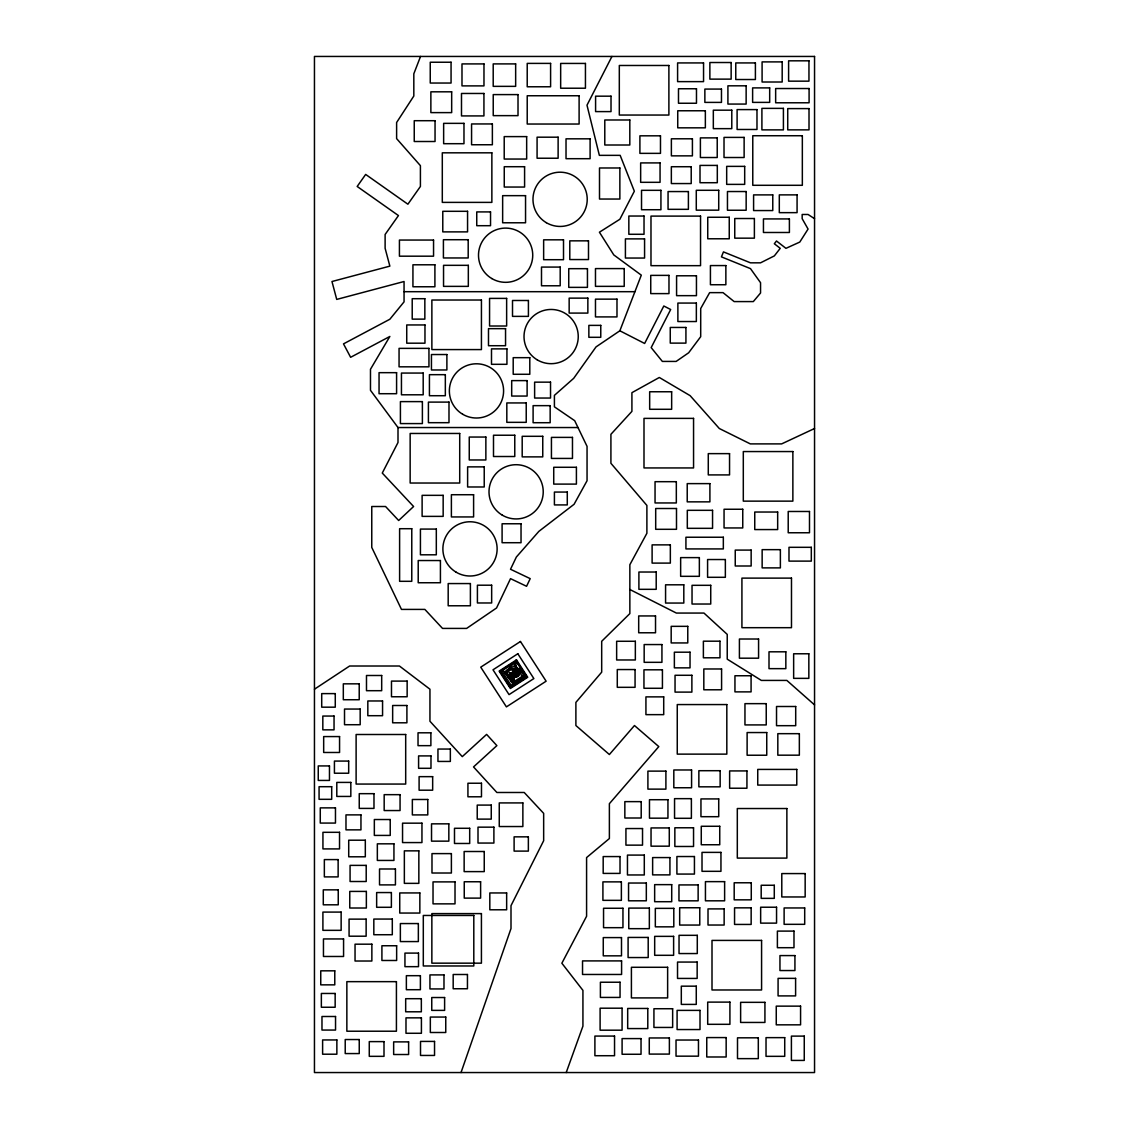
<?xml version="1.0" encoding="UTF-8"?>
<svg xmlns="http://www.w3.org/2000/svg" width="1129" height="1129" viewBox="0 0 1129 1129"><rect width="100%" height="100%" fill="white"/><g stroke="black" fill="none" stroke-linecap="round" stroke-linejoin="round"><path stroke-width="1.5" d="M509.56 676.398L511.028 672.94L509.137 675.989L510.887 673.082L510.477 675.749M512.27 679.714L513.554 679.489L512.82 680.575L512.157 679.559L512.82 680.575M514.33 680.773L512.876 681.704L511.338 680.914L511.254 679.192L512.707 678.261L514.245 679.037L514.33 680.773L513.074 680.688L512.213 673.886M515.459 676.299L518.677 674.86L518.437 670.344L516.052 672.136L515.191 674.521L513.709 674.747L516.8 676.031L514.612 669.215L515.981 668.523L519.425 669.963M517.83 675.227L517.308 670.005L517.872 670.965M515.191 674.521L514.923 676.92L513.145 677.499L517.167 676.666L515.798 677.09M515.445 674.281L516.024 672.15L512.933 671.445L512.086 674.705L514.923 676.92L516.941 675.043L515.741 672.348L513.399 673.66M522.162 672.108L522.854 672.588L521.88 669.469L518.225 668.566L512.778 670.217L512.51 671.882L515.205 670.555L517.195 671.402M512.425 679.122L511.112 676.694L509.687 677.217L510.364 673.477L509.518 677.118L512.03 677.555M512.707 678.261L511.79 680.632L513.272 680.999L512.876 679.249L513.074 680.688L511.338 680.914M504.734 672.828L513.878 663.104L517.59 668.509M515.967 660.225L526.862 677.061L510.548 687.603L500.02 671.303L516.32 660.761L515.77 665.701L516.927 668.368M518.225 668.566L520.765 669.991L521.88 669.469L520.102 670.019L520.13 671.67L517.83 670.203L517.915 670.936M521.09 671.882L522.854 672.588M520.314 672.729L521.923 676.525L512.086 682.89L502.998 670.146M509.518 677.118L510.364 673.477L511.366 679.305L511.959 680.519L513.243 680.378M509.786 675.692L510.887 673.082L510.054 675.071M513.018 675.354L512.256 678.204L513.512 675.311L512.425 674.479L513.907 674.86L515.784 672.305C518.296 674.323 512.27 674.634 513.794 677.202L514.965 674.789M517.886 676.073L518.564 674.747L517.886 676.073L517.054 675.481M461.027 1072.55L511 928.532L511 905.67L543.656 840.71L543.656 813.36L524.223 792.487L496.873 792.487L473.531 766.93L496.873 745.62L486.613 734.4L462.283 756.628L429.951 721.248L429.951 689.212L399.426 666.011L349.623 666.011L314.455 689.212M566.208 1072.55L582.931 1026.134L582.931 990.373L561.861 963.22L586.586 916.254L586.586 857.574L609.378 838.537L609.378 803.693L658.8 746.594L634.47 725.538L609.378 754.525L575.889 725.538L575.889 702.393L601.686 672.164L601.686 641.3L629.855 613.583L629.855 564.726L646.889 533.269L646.889 505.439L610.916 463.299L610.916 434.312L631.915 411.365L631.915 392.666L659.322 377.481L690.129 395.658L719.314 428.512L750.319 443.895L781.649 443.895L814.545 428.512M420.538 56.45L413.821 73.808L413.821 96.021L396.618 122.496L396.618 138.627L420.411 165.653L420.411 186.468L407.894 204.208L365.669 174.43L357.173 186.468L398.452 215.568L385.116 234.479L385.116 248.281L389.858 266.134L331.968 281.516L336.724 299.411L404.055 281.516L404.055 301.852L389.858 319.239L343.498 343.879L350.625 357.3L389.858 336.456L370.481 369.268L370.481 390.309L398.001 427.538L398.001 442.512L382.279 473.065L413.595 506.512L398.664 520.497L385.553 506.512L371.766 506.512L371.766 547.424L401.472 609.406L424.857 609.406L442.526 628.416L466.616 628.416L496.548 607.981L510.52 578.641L526.566 586.29L530.207 578.641L510.52 569.256L516.362 557.02L538.872 531.364L574.082 504.282L587.052 480.728L587.052 446.364L574.675 420.665L554.41 406.821L554.41 395.362L573.687 378.342L596.041 346.899L619.863 330.783L641.3 275.151L613.795 254.928L599.414 232.207L619.863 219.266L634.343 191.224L620.16 155.35L599.358 155.35L586.995 105.18L611.946 56.45M517.124 674.874L518.493 674.45L517.632 676.299L518.648 675.904L520.074 672.376L518.804 672.305M515.12 673.787L513.78 671.402L512.086 674.705L513.893 675.368L518.437 673.434L515.981 673.957M512.58 675.213L511.197 677.767L512.862 675.297M511.776 678.049L511.098 679.475L508.205 677.217L506.723 671.12L507.457 669.934L515.981 668.523L514.852 667.888L511.677 669.187M515.205 670.555C507.782 675.311 516.814 676.977 516.024 672.15L512.933 671.445L512.086 674.705L512.933 671.445L516.151 673.477M513.864 676.963L513.272 678.839L512.185 676.483M509.179 675.354L511.028 672.94M510.336 673.632L507.457 669.934L513.822 669.92L515.981 668.523L512.778 670.217M515.614 673.815L516.489 672.898L515.784 672.305L516.39 673.745M512.707 678.43L514.782 676.539M513.78 671.402L512.524 672.249L513.907 674.86M500.895 671.487L516.122 661.65L526.862 677.061M504.945 671.854L514.782 665.489L515.77 665.701L514.782 665.489L517.11 669.61M512.876 672.447L513.808 671.854M512.848 679.94L514.245 679.037M510.745 686.728L525.973 676.878L522.134 675.537M516.433 672.884L518.592 671.755C516.165 671.515 516.362 674.817 515.784 672.305M516.475 673.321L518.945 672.263L516.475 673.096M512.919 677.456L516.87 676.793M512.524 675.198L513.893 675.368M511.254 679.192L512.072 679.122M404.055 291.691L634.921 291.691M398.001 427.538L577.992 427.538M516.024 672.15L513.018 671.797L513.441 672.658M521.471 671.755L522.967 672.08M518.394 671.303L523.306 671.84L517.717 670.697M512.933 669.624L513.822 669.92M629.855 589.507L676.37 613.061L703.96 613.061L727.231 634.385L727.231 659.167L761.355 680.42L786.842 680.42L814.545 704.891M619.863 330.783L644.631 343.47L663.81 306.001L670.668 309.515L651.179 347.605L662.356 361.421L676.144 361.421L688.648 352.784L700.7 336.682L700.7 308.527L709.647 292.637L723.026 292.637L734.146 301.584L753.325 301.584L760.551 292.99L760.551 282.702L750.489 268.631L721.445 256.876L723.463 251.894L750.489 262.831L760.551 262.831L774.339 255.902L780.238 248.338L774.339 243.751L776.498 240.985L785.939 248.338L799.784 242.072L808.068 229.06L802.169 218.687L802.169 214.482L808.068 214.482L814.545 218.687M520.243 671.19L518.733 670.4L515.657 673.223M510.83 677.217L509.377 676.454L509.687 677.217M511.268 677.598L512.707 678.585M509.715 676.045L508.375 674.394M506.723 671.12L507.627 672.263L507.048 675.241L505.425 671.543M515.247 662.215L515.812 663.09M521.923 672.531L524.533 676.567L511.056 685.289L501.77 670.922M499.667 670.767L510.548 687.603M520.455 641.498L480.742 667.168L506.413 706.881L546.126 681.196L520.455 641.498M517.816 653.747L493.006 669.807L509.052 694.617L533.862 678.571L517.816 653.747M516.503 659.886L499.131 671.12L510.364 688.492L527.737 677.259L516.503 659.886M520.102 670.019L518.733 670.4L520.864 671.318L520.102 670.019M814.545 56.45L314.455 56.45L314.455 1072.55L814.545 1072.55L814.545 56.45M808.957 60.825L788.606 60.825L788.606 81.161L808.957 81.161L808.957 60.825M782.185 61.897L762.089 61.897L762.089 82.008L782.185 82.008L782.185 61.897M451.064 62.236L430.248 62.236L430.248 83.038L451.064 83.038L451.064 62.236M731.14 62.518L709.873 62.518L709.873 79.129L731.14 79.129L731.14 62.518M703.55 62.928L677.598 62.928L677.598 81.627L703.55 81.627L703.55 62.928M755.4 62.928L735.769 62.928L735.769 79.524L755.4 79.524L755.4 62.928M550.599 63.393L527.215 63.393L527.215 86.778L550.599 86.778L550.599 63.393M585.443 63.436L560.661 63.436L560.661 88.217L585.443 88.217L585.443 63.436M483.974 63.916L461.987 63.916L461.987 85.889L483.974 85.889L483.974 63.916M515.657 63.901L493.204 63.901L493.204 86.354L515.657 86.354L515.657 63.901M668.89 65.482L619.313 65.482L619.313 115.045L668.89 115.045L668.89 65.482M746.142 85.818L727.909 85.818L727.909 104.066L746.142 104.066L746.142 85.818M769.682 87.893L752.62 87.893L752.62 102.386L769.682 102.386L769.682 87.893M696.48 88.754L678.487 88.754L678.487 103.247L696.48 103.247L696.48 88.754M809.084 88.528L775.651 88.528L775.651 102.781L809.084 102.781L809.084 88.528M721.473 89.078L704.863 89.078L704.863 102.4L721.473 102.4L721.473 89.078M451.671 91.816L430.869 91.816L430.869 112.618L451.671 112.618L451.671 91.816M483.932 93.467L461.493 93.467L461.493 115.92L483.932 115.92L483.932 93.467M518.013 94.596L493.232 94.596L493.232 115.638L518.013 115.638L518.013 94.596M579.106 95.753L527.215 95.753L527.215 124.035L579.106 124.035L579.106 95.753M611.015 96.177L595.59 96.177L595.59 111.602L611.015 111.602L611.015 96.177M783.413 108.37L761.906 108.37L761.906 129.877L783.413 129.877L783.413 108.37M809.013 108.596L787.732 108.596L787.732 129.863L809.013 129.863L809.013 108.596M756.98 109.598L737.096 109.598L737.096 129.482L756.98 129.482L756.98 109.598M731.79 110.176L713.33 110.176L713.33 128.65L731.79 128.65L731.79 110.176M705.357 110.769L677.739 110.769L677.739 127.831L705.357 127.831L705.357 110.769M629.813 119.984L604.791 119.984L604.791 145.006L629.813 145.006L629.813 119.984M435.046 120.704L414.244 120.704L414.244 141.506L435.046 141.506L435.046 120.704M463.977 123.357L443.641 123.357L443.641 143.693L463.977 143.693L463.977 123.357M492.371 123.95L471.569 123.95L471.569 144.752L492.371 144.752L492.371 123.95M802.338 135.734L752.775 135.734L752.775 185.297L802.338 185.297L802.338 135.734M660.479 135.819L639.903 135.819L639.903 153.361L660.479 153.361L660.479 135.819M526.664 136.609L504.211 136.609L504.211 159.048L526.664 159.048L526.664 136.609M558.121 137.188L537.079 137.188L537.079 158.229L558.121 158.229L558.121 137.188M744.124 137.399L724.014 137.399L724.014 157.51L744.124 157.51L744.124 137.399M717.225 137.879L700.389 137.879L700.389 157.524L717.225 157.524L717.225 137.879M590.1 138.825L566.024 138.825L566.024 158.695L590.1 158.695L590.1 138.825M692.416 138.796L671.374 138.796L671.374 155.858L692.416 155.858L692.416 138.796M491.863 152.824L442.3 152.824L442.3 202.387L491.863 202.387L491.863 152.824M660.056 162.915L640.651 162.915L640.651 182.319L660.056 182.319L660.056 162.915M717.31 165.413L700.008 165.413L700.008 182.715L717.31 182.715L717.31 165.413M744.688 166.372L726.681 166.372L726.681 184.38L744.688 184.38L744.688 166.372M524.59 166.711L504.254 166.711L504.254 187.047L524.59 187.047L524.59 166.711M691.216 166.725L671.346 166.725L671.346 183.561L691.216 183.561L691.216 166.725M619.863 167.981L599.499 167.981L599.499 199.043L619.863 199.043L619.863 167.981M660.931 190.321L641.526 190.321L641.526 209.726L660.931 209.726L660.931 190.321M718.721 190.293L696.283 190.293L696.283 210.163L718.721 210.163L718.721 190.293M746.156 191.535L727.457 191.535L727.457 210.248L746.156 210.248L746.156 191.535M688.394 191.563L668.058 191.563L668.058 209.331L688.394 209.331L688.394 191.563M772.772 194.894L753.593 194.894L753.593 210.558L772.772 210.558L772.772 194.894M797.074 194.88L779.306 194.88L779.306 212.647L797.074 212.647L797.074 194.88M525.549 195.656L502.645 195.656L502.645 222.78L525.549 222.78L525.549 195.656M467.561 211.306L442.78 211.306L442.78 231.882L467.561 231.882L467.561 211.306M490.536 211.913L476.748 211.913L476.748 225.701L490.536 225.701L490.536 211.913M644.024 216.034L628.839 216.034L628.839 234.282L644.024 234.282L644.024 216.034M700.544 216.105L650.981 216.105L650.981 265.668L700.544 265.668L700.544 216.105M729.249 217.262L707.742 217.262L707.742 238.783L729.249 238.783L729.249 217.262M754.384 218.518L734.753 218.518L734.753 238.163L754.384 238.163L754.384 218.518M789.397 218.927L763.444 218.927L763.444 232.489L789.397 232.489L789.397 218.927M644.574 238.882L625.41 238.882L625.41 258.047L644.574 258.047L644.574 238.882M468.196 239.715L443.415 239.715L443.415 257.962L468.196 257.962L468.196 239.715M563.512 239.828L543.642 239.828L543.642 259.698L563.512 259.698L563.512 239.828M433.55 240.054L399.426 240.054L399.426 256.184L433.55 256.184L433.55 240.054M588.491 240.844L569.792 240.844L569.792 259.557L588.491 259.557L588.491 240.844M434.905 264.793L412.932 264.793L412.932 286.766L434.905 286.766L434.905 264.793M468.323 265.329L443.542 265.329L443.542 286.371L468.323 286.371L468.323 265.329M725.862 265.569L710.423 265.569L710.423 284.734L725.862 284.734L725.862 265.569M560.196 267.079L541.497 267.079L541.497 285.778L560.196 285.778L560.196 267.079M587.447 268.674L568.748 268.674L568.748 287.373L587.447 287.373L587.447 268.674M624.224 268.589L595.477 268.589L595.477 286.357L624.224 286.357L624.224 268.589M668.975 275.377L650.741 275.377L650.741 293.611L668.975 293.611L668.975 275.377M696.452 275.786L676.581 275.786L676.581 295.657L696.452 295.657L696.452 275.786M587.856 298.127L569.157 298.127L569.157 313.086L587.856 313.086L587.856 298.127M506.639 298.395L489.563 298.395L489.563 326.013L506.639 326.013L506.639 298.395M424.843 298.705L412.212 298.705L412.212 319.126L424.843 319.126L424.843 298.705M616.984 299.143L595.477 299.143L595.477 316.91L616.984 316.91L616.984 299.143M481.434 300.018L431.871 300.018L431.871 349.581L481.434 349.581L481.434 300.018M528.414 300.483L512.51 300.483L512.51 316.374L528.414 316.374L528.414 300.483M696.353 303.066L677.88 303.066L677.88 321.539L696.353 321.539L696.353 303.066M424.97 324.954L406.736 324.954L406.736 343.188L424.97 343.188L424.97 324.954M600.769 325.378L588.858 325.378L588.858 337.303L600.769 337.303L600.769 325.378M685.924 327.452L670.259 327.452L670.259 343.117L685.924 343.117L685.924 327.452M505.552 328.652L488.49 328.652L488.49 345.714L505.552 345.714L505.552 328.652M428.949 348.367L399.059 348.367L399.059 366.826L428.949 366.826L428.949 348.367M506.935 348.875L491.496 348.875L491.496 364.314L506.935 364.314L506.935 348.875M446.886 354.534L431.447 354.534L431.447 369.973L446.886 369.973L446.886 354.534M529.797 357.667L513.201 357.667L513.201 374.278L529.797 374.278L529.797 357.667M396.589 372.669L379.048 372.669L379.048 393.711L396.589 393.711L396.589 372.669M423.192 373.064L401.444 373.064L401.444 394.797L423.192 394.797L423.192 373.064M445.334 374.673L429.429 374.673L429.429 395.714L445.334 395.714L445.334 374.673M527.116 380.614L511.691 380.614L511.691 396.053L527.116 396.053L527.116 380.614M550.529 382.152L534.624 382.152L534.624 398.043L550.529 398.043L550.529 382.152M671.656 391.763L649.669 391.763L649.669 409.291L671.656 409.291L671.656 391.763M422.387 401.614L400.414 401.614L400.414 423.587L422.387 423.587L422.387 401.614M448.989 402.107L428.413 402.107L428.413 422.683L448.989 422.683L448.989 402.107M526.227 402.94L506.822 402.94L506.822 422.345L526.227 422.345L526.227 402.94M550.162 405.65L533.1 405.65L533.1 422.712L550.162 422.712L550.162 405.65M693.559 418.379L643.996 418.379L643.996 467.942L693.559 467.942L693.559 418.379M459.715 433.465L410.152 433.465L410.152 483.029L459.715 483.029L459.715 433.465M514.768 435.229L493.5 435.229L493.5 456.511L514.768 456.511L514.768 435.229M542.753 436.302L522.191 436.302L522.191 456.878L542.753 456.878L542.753 436.302M485.865 437.05L469.255 437.05L469.255 459.969L485.865 459.969L485.865 437.05M572.474 437.389L551.432 437.389L551.432 458.43L572.474 458.43L572.474 437.389M792.868 451.558L743.305 451.558L743.305 501.135L792.868 501.135L792.868 451.558M729.546 453.632L708.278 453.632L708.278 474.914L729.546 474.914L729.546 453.632M484.228 466.87L467.618 466.87L467.618 486.98L484.228 486.98L484.228 466.87M576.411 467.279L553.732 467.279L553.732 484.101L576.411 484.101L576.411 467.279M676.327 481.688L655.046 481.688L655.046 502.955L676.327 502.955L676.327 481.688M709.901 483.621L687.222 483.621L687.222 501.855L709.901 501.855L709.901 483.621M567.28 492.061L554.41 492.061L554.41 504.917L567.28 504.917L567.28 492.061M473.601 494.728L451.388 494.728L451.388 516.941L473.601 516.941L473.601 494.728M443.161 495.335L422.119 495.335L422.119 516.376L443.161 516.376L443.161 495.335M676.497 508.502L655.695 508.502L655.695 529.303L676.497 529.303L676.497 508.502M742.755 509.25L724.056 509.25L724.056 527.949L742.755 527.949L742.755 509.25M712.554 510.322L687.307 510.322L687.307 528.33L712.554 528.33L712.554 510.322M809.493 511.479L788.211 511.479L788.211 532.761L809.493 532.761L809.493 511.479M777.669 512.03L754.751 512.03L754.751 529.572L777.669 529.572L777.669 512.03M521.033 523.771L502.095 523.771L502.095 542.71L521.033 542.71L521.033 523.771M411.775 528.711L399.61 528.711L399.61 581.308L411.775 581.308L411.775 528.711M436.316 529.078L420.425 529.078L420.425 554.805L436.316 554.805L436.316 529.078M723.336 537.235L685.924 537.235L685.924 548.92L723.336 548.92L723.336 537.235M670.344 544.87L652.11 544.87L652.11 563.103L670.344 563.103L670.344 544.87M811.314 547.311L788.988 547.311L788.988 561.113L811.314 561.113L811.314 547.311M780.379 549.654L762.146 549.654L762.146 567.887L780.379 567.887L780.379 549.654M751.152 550.091L735.247 550.091L735.247 565.996L751.152 565.996L751.152 550.091M699.359 557.613L680.646 557.613L680.646 576.326L699.359 576.326L699.359 557.613M725.354 559.532L707.587 559.532L707.587 577.3L725.354 577.3L725.354 559.532M440.423 560.534L418.21 560.534L418.21 582.747L440.423 582.747L440.423 560.534M656.203 572.022L638.901 572.022L638.901 589.324L656.203 589.324L656.203 572.022M791.485 578.119L741.922 578.119L741.922 627.682L791.485 627.682L791.485 578.119M470.398 583.566L448.185 583.566L448.185 605.779L470.398 605.779L470.398 583.566M683.807 584.808L665.574 584.808L665.574 603.055L683.807 603.055L683.807 584.808M491.665 585.203L477.412 585.203L477.412 602.971L491.665 602.971L491.665 585.203M710.734 585.316L692.035 585.316L692.035 604.029L710.734 604.029L710.734 585.316M655.526 615.94L638.689 615.94L638.689 632.776L655.526 632.776L655.526 615.94M687.773 626.341L671.176 626.341L671.176 642.937L687.773 642.937L687.773 626.341M758.575 639.014L739.41 639.014L739.41 658.193L758.575 658.193L758.575 639.014M719.977 641.187L703.381 641.187L703.381 657.798L719.977 657.798L719.977 641.187M635.345 641.272L616.646 641.272L616.646 659.971L635.345 659.971L635.345 641.272M661.933 644.56L644.165 644.56L644.165 662.328L661.933 662.328L661.933 644.56M785.84 651.814L769.004 651.814L769.004 668.65L785.84 668.65L785.84 651.814M690.031 652.195L674.366 652.195L674.366 667.86L690.031 667.86L690.031 652.195M808.844 653.776L793.645 653.776L793.645 678.36L808.844 678.36L808.844 653.776M721.586 668.975L703.819 668.975L703.819 689.791L721.586 689.791L721.586 668.975M635.062 669.553L617.281 669.553L617.281 687.321L635.062 687.321L635.062 669.553M662.427 669.807L643.953 669.807L643.953 688.281L662.427 688.281L662.427 669.807M691.879 675.283L675.043 675.283L675.043 692.105L691.879 692.105L691.879 675.283M381.687 675.495L366.488 675.495L366.488 690.694L381.687 690.694L381.687 675.495M751.081 675.749L734.951 675.749L734.951 691.879L751.081 691.879L751.081 675.749M407.146 681.097L391.481 681.097L391.481 696.762L407.146 696.762L407.146 681.097M359.22 683.835L343.315 683.835L343.315 699.74L359.22 699.74L359.22 683.835M335.271 693.615L321.709 693.615L321.709 707.177L335.271 707.177L335.271 693.615M663.711 696.875L645.929 696.875L645.929 714.643L663.711 714.643L663.711 696.875M382.562 700.968L367.828 700.968L367.828 715.701L382.562 715.701L382.562 700.968M766.238 703.649L744.957 703.649L744.957 724.917L766.238 724.917L766.238 703.649M726.822 704.567L677.259 704.567L677.259 754.13L726.822 754.13L726.822 704.567M406.906 705.498L392.652 705.498L392.652 722.8L406.906 722.8L406.906 705.498M795.705 706.5L776.526 706.5L776.526 725.679L795.705 725.679L795.705 706.5M360.179 709.054L344.514 709.054L344.514 724.719L360.179 724.719L360.179 709.054M334.043 716.054L322.823 716.054L322.823 729.856L334.043 729.856L334.043 716.054M766.746 732.552L747.116 732.552L747.116 755.23L766.746 755.23L766.746 732.552M430.883 732.806L418.026 732.806L418.026 745.662L430.883 745.662L430.883 732.806M799.346 733.667L777.825 733.667L777.825 755.174L799.346 755.174L799.346 733.667M405.692 734.499L356.115 734.499L356.115 784.062L405.692 784.062L405.692 734.499M339.561 736.574L323.67 736.574L323.67 752.479L339.561 752.479L339.561 736.574M450.344 749.049L437.953 749.049L437.953 761.44L450.344 761.44L450.344 749.049M430.982 755.908L418.591 755.908L418.591 768.299L430.982 768.299L430.982 755.908M348.678 761.073L334.424 761.073L334.424 773.224L348.678 773.224L348.678 761.073M329.47 765.928L318.251 765.928L318.251 780.435L329.47 780.435L329.47 765.928M796.778 769.413L757.742 769.413L757.742 785.078L796.778 785.078L796.778 769.413M691.583 769.978L673.815 769.978L673.815 787.746L691.583 787.746L691.583 769.978M720.147 770.698L698.865 770.698L698.865 786.828L720.147 786.828L720.147 770.698M746.932 770.924L729.63 770.924L729.63 788.225L746.932 788.225L746.932 770.924M665.898 771.121L647.905 771.121L647.905 789.129L665.898 789.129L665.898 771.121M432.661 776.653L419.099 776.653L419.099 790.201L432.661 790.201L432.661 776.653M350.823 782.411L336.795 782.411L336.795 796.439L350.823 796.439L350.823 782.411M481.476 783.23L467.928 783.23L467.928 796.792L481.476 796.792L481.476 783.23M331.7 786.701L319.07 786.701L319.07 799.318L331.7 799.318L331.7 786.701M373.981 793.673L359.248 793.673L359.248 808.406L373.981 808.406L373.981 793.673M400.061 794.661L384.17 794.661L384.17 810.551L400.061 810.551L400.061 794.661M691.385 798.655L674.549 798.655L674.549 818.299L691.385 818.299L691.385 798.655M718.721 798.923L700.954 798.923L700.954 816.69L718.721 816.69L718.721 798.923M427.778 799.487L412.353 799.487L412.353 814.912L427.778 814.912L427.778 799.487M667.945 799.713L649.471 799.713L649.471 818.172L667.945 818.172L667.945 799.713M641.201 801.632L624.845 801.632L624.845 818.003L641.201 818.003L641.201 801.632M522.868 802.917L499.258 802.917L499.258 826.541L522.868 826.541L522.868 802.917M491.256 805.09L477.228 805.09L477.228 819.118L491.256 819.118L491.256 805.09M335.468 807.87L320.269 807.87L320.269 823.069L335.468 823.069L335.468 807.87M786.871 808.533L737.308 808.533L737.308 858.096L786.871 858.096L786.871 808.533M360.955 814.884L345.982 814.884L345.982 829.857L360.955 829.857L360.955 814.884M390.225 819.527L374.334 819.527L374.334 835.418L390.225 835.418L390.225 819.527M421.95 823.168L402.545 823.168L402.545 842.573L421.95 842.573L421.95 823.168M448.834 823.845L431.532 823.845L431.532 841.147L448.834 841.147L448.834 823.845M719.737 826.273L701.264 826.273L701.264 844.746L719.737 844.746L719.737 826.273M493.895 827.162L478.004 827.162L478.004 843.053L493.895 843.053L493.895 827.162M693.545 827.783L674.846 827.783L674.846 846.482L693.545 846.482L693.545 827.783M669.285 827.938L651.038 827.938L651.038 846.171L669.285 846.171L669.285 827.938M469.692 828.291L454.493 828.291L454.493 843.476L469.692 843.476L469.692 828.291M642.528 828.545L625.932 828.545L625.932 845.141L642.528 845.141L642.528 828.545M339.533 832.313L322.936 832.313L322.936 848.909L339.533 848.909L339.533 832.313M528.358 836.843L514.104 836.843L514.104 851.111L528.358 851.111L528.358 836.843M365.316 840.202L348.72 840.202L348.72 856.798L365.316 856.798L365.316 840.202M393.936 843.829L377.34 843.829L377.34 860.439L393.936 860.439L393.936 843.829M418.845 850.857L404.351 850.857L404.351 883.358L418.845 883.358L418.845 850.857M484.242 851.506L464.146 851.506L464.146 871.616L484.242 871.616L484.242 851.506M720.951 852.381L702.012 852.381L702.012 871.32L720.951 871.32L720.951 852.381M451.388 853.609L431.984 853.609L431.984 873.013L451.388 873.013L451.388 853.609M644.292 855.09L627.456 855.09L627.456 874.961L644.292 874.961L644.292 855.09M620.019 856.572L603.182 856.572L603.182 873.409L620.019 873.409L620.019 856.572M694.434 856.53L676.906 856.53L676.906 874.072L694.434 874.072L694.434 856.53M669.934 857.574L652.633 857.574L652.633 874.876L669.934 874.876L669.934 857.574M338.135 859.592L324.348 859.592L324.348 876.894L338.135 876.894L338.135 859.592M366.205 865.379L350.075 865.379L350.075 881.509L366.205 881.509L366.205 865.379M395.432 868.991L379.527 868.991L379.527 884.896L395.432 884.896L395.432 868.991M805.16 873.578L781.79 873.578L781.79 896.962L805.16 896.962L805.16 873.578M724.62 881.636L705.442 881.636L705.442 900.815L724.62 900.815L724.62 881.636M480.615 881.763L464.245 881.763L464.245 898.119L480.615 898.119L480.615 881.763M621.373 881.876L602.914 881.876L602.914 900.349L621.373 900.349L621.373 881.876M455.015 881.89L433.028 881.89L433.028 903.863L455.015 903.863L455.015 881.89M751.265 882.779L734.189 882.779L734.189 899.841L751.265 899.841L751.265 882.779M646.324 883.033L628.557 883.033L628.557 900.801L646.324 900.801L646.324 883.033M671.713 884.642L654.651 884.642L654.651 901.704L671.713 901.704L671.713 884.642M698.131 884.924L678.966 884.924L678.966 900.829L698.131 900.829L698.131 884.924M774.282 885.263L761.186 885.263L761.186 898.359L774.282 898.359L774.282 885.263M338.248 889.85L323.289 889.85L323.289 904.809L338.248 904.809L338.248 889.85M366.361 891.416L349.764 891.416L349.764 908.012L366.361 908.012L366.361 891.416M391.382 892.559L376.649 892.559L376.649 907.293L391.382 907.293L391.382 892.559M419.847 892.94L399.737 892.94L399.737 913.051L419.847 913.051L419.847 892.94M506.653 892.954L489.817 892.954L489.817 909.791L506.653 909.791L506.653 892.954M776.554 907.222L760.65 907.222L760.65 923.127L776.554 923.127L776.554 907.222M699.768 907.758L679.672 907.758L679.672 925.06L699.768 925.06L699.768 907.758M751.152 907.843L734.556 907.843L734.556 924.439L751.152 924.439L751.152 907.843M804.695 907.956L784.119 907.956L784.119 924.326L804.695 924.326L804.695 907.956M649.344 908.097L628.768 908.097L628.768 928.673L649.344 928.673L649.344 908.097M622.954 908.266L603.549 908.266L603.549 927.671L622.954 927.671L622.954 908.266M673.801 908.365L655.328 908.365L655.328 926.838L673.801 926.838L673.801 908.365M724.141 908.901L708.01 908.901L708.01 925.032L724.141 925.032L724.141 908.901M341.141 912.091L322.908 912.091L322.908 930.338L341.141 930.338L341.141 912.091M481.42 913.601L431.857 913.601L431.857 963.164L481.42 963.164L481.42 913.601M473.799 915.464L423.304 915.464L423.304 965.972L473.799 965.972L473.799 915.464M366.135 919.133L349.073 919.133L349.073 936.195L366.135 936.195L366.135 919.133M392.299 919.062L373.826 919.062L373.826 934.727L392.299 934.727L392.299 919.062M418.351 923.564L400.358 923.564L400.358 941.572L418.351 941.572L418.351 923.564M793.983 931.1L777.387 931.1L777.387 947.697L793.983 947.697L793.983 931.1M697.285 935.32L679.037 935.32L679.037 953.553L697.285 953.553L697.285 935.32M673.618 936.364L654.679 936.364L654.679 955.303L673.618 955.303L673.618 936.364M621.5 937.592L603.267 937.592L603.267 955.84L621.5 955.84L621.5 937.592M648.201 937.437L628.091 937.437L628.091 957.547L648.201 957.547L648.201 937.437M343.569 938.947L323.458 938.947L323.458 956.475L343.569 956.475L343.569 938.947M761.581 940.415L712.004 940.415L712.004 989.978L761.581 989.978L761.581 940.415M371.864 944.183L355.042 944.183L355.042 961.019L371.864 961.019L371.864 944.183M396.646 945.749L381.912 945.749L381.912 960.483L396.646 960.483L396.646 945.749M418.506 953.102L404.944 953.102L404.944 966.664L418.506 966.664L418.506 953.102M794.929 955.586L779.956 955.586L779.956 970.545L794.929 970.545L794.929 955.586M621.585 960.906L582.536 960.906L582.536 974.468L621.585 974.468L621.585 960.906M697.157 962.063L677.527 962.063L677.527 978.434L697.157 978.434L697.157 962.063M667.634 967.285L631.407 967.285L631.407 997.909L667.634 997.909L667.634 967.285M334.777 970.827L320.749 970.827L320.749 984.855L334.777 984.855L334.777 970.827M467.448 974.496L453.181 974.496L453.181 988.75L467.448 988.75L467.448 974.496M443.979 974.906L429.951 974.906L429.951 988.933L443.979 988.933L443.979 974.906M420.397 975.682L406.369 975.682L406.369 989.71L420.397 989.71L420.397 975.682M795.606 978.363L778.079 978.363L778.079 995.905L795.606 995.905L795.606 978.363M396.42 981.651L346.857 981.651L346.857 1031.214L396.42 1031.214L396.42 981.651M620.047 982.23L600.402 982.23L600.402 997.429L620.047 997.429L620.047 982.23M696.268 986.167L681.309 986.167L681.309 1004.401L696.268 1004.401L696.268 986.167M335.158 993.464L321.356 993.464L321.356 1007.251L335.158 1007.251L335.158 993.464M444.614 997.528L431.758 997.528L431.758 1010.384L444.614 1010.384L444.614 997.528M421.343 998.699L405.678 998.699L405.678 1011.796L421.343 1011.796L421.343 998.699M729.913 1002.115L707.7 1002.115L707.7 1024.313L729.913 1024.313L729.913 1002.115M764.926 1002.34L740.624 1002.34L740.624 1022.451L764.926 1022.451L764.926 1002.34M800.574 1006.137L776.258 1006.137L776.258 1024.836L800.574 1024.836L800.574 1006.137M622.079 1008.197L600.106 1008.197L600.106 1030.184L622.079 1030.184L622.079 1008.197M647.792 1008.465L627.682 1008.465L627.682 1028.575L647.792 1028.575L647.792 1008.465M672.644 1008.733L653.931 1008.733L653.931 1027.446L672.644 1027.446L672.644 1008.733M700.008 1010.384L677.09 1010.384L677.09 1029.549L700.008 1029.549L700.008 1010.384M335.539 1016.495L321.977 1016.495L321.977 1030.057L335.539 1030.057L335.539 1016.495M445.757 1017.06L430.332 1017.06L430.332 1032.499L445.757 1032.499L445.757 1017.06M421.413 1017.85L405.988 1017.85L405.988 1033.275L421.413 1033.275L421.413 1017.85M614.543 1036.069L594.898 1036.069L594.898 1055.714L614.543 1055.714L614.543 1036.069M804.257 1036.112L791.401 1036.112L791.401 1060.427L804.257 1060.427L804.257 1036.112M726.159 1037.579L706.754 1037.579L706.754 1056.984L726.159 1056.984L726.159 1037.579M784.726 1037.636L766.026 1037.636L766.026 1056.335L784.726 1056.335L784.726 1037.636M669.384 1037.96L649.274 1037.96L649.274 1054.091L669.384 1054.091L669.384 1037.96M758.307 1037.819L737.505 1037.819L737.505 1058.635L758.307 1058.635L758.307 1037.819M641.032 1038.595L622.093 1038.595L622.093 1054.26L641.032 1054.26L641.032 1038.595M359.248 1039.541L345.22 1039.541L345.22 1053.569L359.248 1053.569L359.248 1039.541M336.865 1039.95L322.612 1039.95L322.612 1054.204L336.865 1054.204L336.865 1039.95M698.47 1040.035L676.031 1040.035L676.031 1056.165L698.47 1056.165L698.47 1040.035M434.538 1041.418L420.51 1041.418L420.51 1055.446L434.538 1055.446L434.538 1041.418M384.001 1041.615L369.268 1041.615L369.268 1056.335L384.001 1056.335L384.001 1041.615M408.613 1041.884L393.654 1041.884L393.654 1054.514L408.613 1054.514L408.613 1041.884M513.596 680.293L513.497 680.194M456.201 572.234A27.124 27.124 0 0 0 497.127 549.174A27.124 27.124 0 0 0 456.695 525.253A27.124 27.124 0 0 0 456.201 572.234M502.306 515.163A27.124 27.124 0 0 0 543.232 492.103A27.124 27.124 0 0 0 502.8 468.196A27.124 27.124 0 0 0 502.306 515.163M491.807 278.553A27.124 27.124 0 0 0 532.733 255.493A27.124 27.124 0 0 0 492.3 231.586A27.124 27.124 0 0 0 491.807 278.553M546.295 222.667A27.124 27.124 0 0 0 587.221 199.607A27.124 27.124 0 0 0 546.789 175.687A27.124 27.124 0 0 0 546.295 222.667M462.664 414.244A27.124 27.124 0 0 0 503.59 391.184A27.124 27.124 0 0 0 463.158 367.278A27.124 27.124 0 0 0 462.664 414.244M537.319 359.911A27.124 27.124 0 0 0 578.246 336.851A27.124 27.124 0 0 0 537.813 312.945A27.124 27.124 0 0 0 537.319 359.911"/></g></svg>
